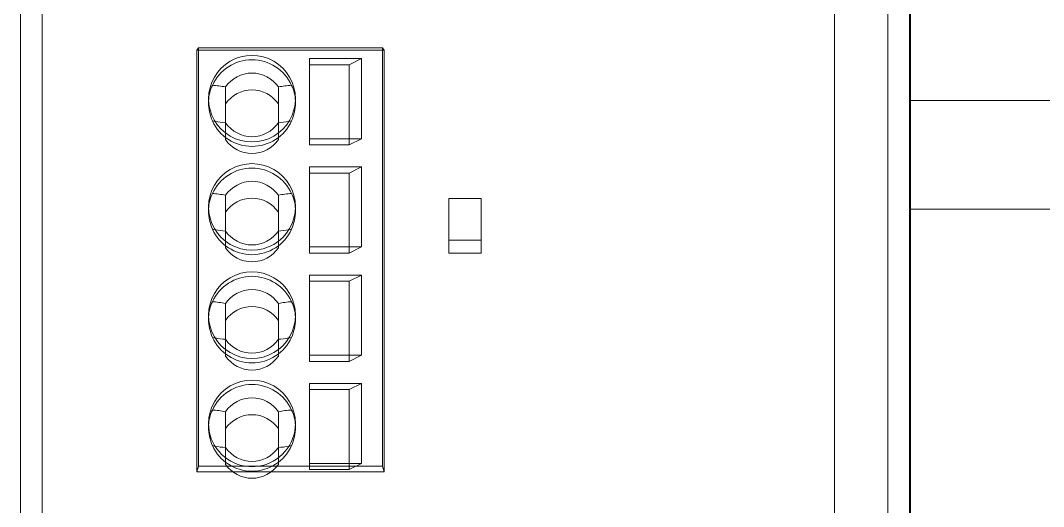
# Model space of a CAD drawing. Header units: millimetres. Extents: x 4137 to 6698, y 1400 to 3585.
# Drawn here: x 4551.78 to 4598.85, y 2594.59 to 2616.96 of the extents above; entities that cross this region are included whole.
import ezdxf

# ---------------------------------------------------------------- set-up
doc = ezdxf.new("R2010")
doc.units = ezdxf.units.MM
doc.layers.add('000-SI-Oprema', color=30, linetype='Continuous', lineweight=0)
doc.layers.add('002-PI-Kabelska kanalica', color=150, linetype='Continuous')

msp = doc.modelspace()

# ---------------------------------------------------------------- linework, layer by layer
at = {"layer": '000-SI-Oprema', "color": 0, "linetype": 'ByBlock', "lineweight": 0}
for p, q in [((4551.776, 2660.546), (4551.776, 2547.605)), ((4589.226, 2660.546), (4589.226, 2547.605)), ((4592.676, 2660.546), (4592.676, 2547.604)), ((4592.68, 2530.745), (4592.68, 2660.745)), ((4592.68, 2549.295), (4592.68, 2660.745)), ((4592.728, 2530.646), (4592.728, 2660.646)), ((4592.728, 2549.195), (4592.728, 2660.646)), ((4591.676, 2548.761), (4591.676, 2660.071)), ((4552.776, 2660.044), (4552.776, 2548.761)), ((4559.888, 2615.591), (4559.964, 2615.701)), ((4559.888, 2615.591), (4559.89, 2596.192)), ((4559.964, 2615.591), (4559.888, 2615.591)), ((4559.964, 2596.449), (4559.964, 2615.701)), ((4559.964, 2615.701), (4568.437, 2615.701)), ((4568.437, 2615.591), (4559.964, 2615.591)), ((4568.437, 2615.701), (4568.437, 2596.449)), ((4568.513, 2615.591), (4568.437, 2615.701)), ((4568.513, 2615.591), (4568.437, 2615.591)), ((4568.512, 2596.192), (4568.513, 2615.591)), ((4565.078, 2615.205), (4565.078, 2611.519)), ((4567.468, 2615.205), (4565.078, 2615.205)), ((4566.892, 2614.92), (4565.078, 2614.92)), ((4567.468, 2615.205), (4566.892, 2614.92)), ((4566.892, 2614.92), (4566.892, 2611.519)), ((4567.468, 2615.205), (4567.468, 2611.519)), ((4561.213, 2612.254), (4561.213, 2613.901)), ((4563.642, 2613.901), (4563.642, 2612.254)), ((4560.428, 2613.181), (4560.428, 2613.362)), ((4564.428, 2613.181), (4564.428, 2613.362)), ((4561.213, 2612.254), (4561.213, 2611.477)), ((4563.642, 2612.254), (4563.642, 2611.477)), ((4565.078, 2611.234), (4565.078, 2611.519)), ((4567.468, 2611.519), (4565.078, 2611.519)), ((4566.892, 2611.234), (4565.078, 2611.234)), ((4566.892, 2611.234), (4567.468, 2611.519)), ((4566.892, 2611.519), (4566.892, 2611.234)), ((4592.68, 2611.345), (4592.68, 2611.345)), ((4592.728, 2611.246), (4592.728, 2611.246)), ((4567.468, 2610.224), (4565.078, 2610.224)), ((4565.078, 2610.224), (4565.078, 2606.538)), ((4567.468, 2610.224), (4566.892, 2609.939)), ((4567.468, 2610.224), (4567.468, 2606.538)), ((4566.892, 2609.939), (4565.078, 2609.939)), ((4566.892, 2609.939), (4566.892, 2606.538)), ((4592.68, 2609.345), (4592.68, 2609.345)), ((4592.728, 2609.246), (4592.728, 2609.246)), ((4561.213, 2607.273), (4561.213, 2608.92)), ((4563.642, 2608.92), (4563.642, 2607.273)), ((4571.478, 2608.776), (4572.978, 2608.776)), ((4571.478, 2608.776), (4571.478, 2606.246)), ((4572.978, 2608.776), (4572.978, 2606.246)), ((4560.428, 2608.2), (4560.428, 2608.381)), ((4564.428, 2608.2), (4564.428, 2608.381)), ((4561.213, 2607.273), (4561.213, 2606.496)), ((4563.642, 2607.273), (4563.642, 2606.496)), ((4565.078, 2606.253), (4565.078, 2606.538)), ((4567.468, 2606.538), (4565.078, 2606.538)), ((4566.892, 2606.538), (4566.892, 2606.253)), ((4566.892, 2606.253), (4567.468, 2606.538)), ((4571.478, 2606.846), (4572.978, 2606.846)), ((4566.892, 2606.253), (4565.078, 2606.253)), ((4572.978, 2606.246), (4571.478, 2606.246)), ((4571.478, 2606.246), (4571.478, 2606.246)), ((4572.978, 2606.246), (4572.978, 2606.246)), ((4565.078, 2605.243), (4565.078, 2601.557)), ((4567.468, 2605.243), (4565.078, 2605.243)), ((4567.468, 2605.243), (4566.892, 2604.958)), ((4567.468, 2605.243), (4567.468, 2601.557)), ((4566.892, 2604.958), (4565.078, 2604.958)), ((4566.892, 2604.958), (4566.892, 2601.557)), ((4561.213, 2602.292), (4561.213, 2603.939)), ((4563.642, 2603.939), (4563.642, 2602.292)), ((4560.428, 2603.219), (4560.428, 2603.4)), ((4564.428, 2603.219), (4564.428, 2603.4)), ((4561.213, 2602.292), (4561.213, 2601.515)), ((4563.642, 2602.292), (4563.642, 2601.515)), ((4565.078, 2601.272), (4565.078, 2601.557)), ((4567.468, 2601.557), (4565.078, 2601.557)), ((4566.892, 2601.272), (4565.078, 2601.272)), ((4566.892, 2601.557), (4566.892, 2601.272)), ((4566.892, 2601.272), (4567.468, 2601.557)), ((4565.078, 2600.262), (4565.078, 2596.576)), ((4567.468, 2600.262), (4565.078, 2600.262)), ((4566.892, 2599.977), (4565.078, 2599.977)), ((4567.468, 2600.262), (4566.892, 2599.977)), ((4566.892, 2599.977), (4566.892, 2596.576)), ((4567.468, 2600.262), (4567.468, 2596.576)), ((4561.213, 2597.311), (4561.213, 2598.958)), ((4563.642, 2598.958), (4563.642, 2597.311)), ((4560.428, 2598.238), (4560.428, 2598.419)), ((4564.428, 2598.238), (4564.428, 2598.419)), ((4561.213, 2597.311), (4561.213, 2596.534)), ((4563.642, 2597.311), (4563.642, 2596.534)), ((4567.468, 2596.576), (4565.078, 2596.576)), ((4565.078, 2596.291), (4565.078, 2596.576)), ((4566.892, 2596.576), (4566.892, 2596.291)), ((4566.892, 2596.291), (4567.468, 2596.576)), ((4559.964, 2596.449), (4559.89, 2596.192)), ((4559.89, 2596.192), (4568.512, 2596.192)), ((4568.437, 2596.449), (4559.964, 2596.449)), ((4566.892, 2596.291), (4565.078, 2596.291)), ((4568.437, 2596.449), (4568.512, 2596.192))]:
    msp.add_line(p, q, dxfattribs=at)
for centre, major_axis, ratio, start_param, end_param in [((4562.428, 2613.362), (2, 0), 0.996195, 0, 3.141593), ((4562.428, 2613.157), (2, 0), 0.996195, 0.424146, 2.717447), ((4562.428, 2613.077), (1.469, 0), 0.996195, 0.597532, 2.54406), ((4562.428, 2612.917), (1.48, -1.535), 0.876352, -2.827734, -2.449127), ((4560.928, 2613.115), (1.712, -0.293), 0.475251, 1.485258, 1.841308), ((4563.927, 2613.115), (1.712, 0.293), 0.475251, 1.300284, 1.656335), ((4562.428, 2612.917), (1.48, 1.535), 0.876352, -0.692465, -0.313858), ((4562.428, 2612.3), (1.469, 0), 0.996195, 0.597532, 2.54406), ((4562.428, 2613.362), (2, 0), 0.996195, -3.141593, 0), ((4562.428, 2612.917), (1.48, -1.535), 0.876352, -2.449127, -2.403588), ((4562.428, 2612.917), (1.48, -1.535), 0.876352, -2.403588, -1.979442), ((4562.428, 2612.917), (1.48, 1.535), 0.876352, -1.162151, -0.738005), ((4562.428, 2612.917), (1.48, 1.535), 0.876352, -0.738005, -0.692465), ((4560.928, 2613.115), (1.712, -0.293), 0.475251, -1.678796, -1.606353), ((4562.428, 2613.157), (2, 0), 0.996195, -2.717447, -0.424146), ((4560.928, 2613.115), (1.712, -0.293), 0.475251, -1.606353, -1.322746), ((4562.428, 2613.077), (1.469, 0), 0.996195, -2.54406, -0.597532), ((4563.927, 2613.115), (1.712, 0.293), 0.475251, -1.818847, -1.53524), ((4563.927, 2613.115), (1.712, 0.293), 0.475251, -1.53524, -1.462797), ((4562.428, 2612.3), (1.469, 0), 0.996195, -2.54406, -0.597532), ((4562.428, 2608.381), (2, 0), 0.996195, 0, 3.141593), ((4562.428, 2608.176), (2, 0), 0.996195, 0.424146, 2.717447), ((4562.428, 2608.096), (1.469, 0), 0.996195, 0.597532, 2.54406), ((4562.428, 2607.936), (1.48, -1.535), 0.876352, -2.827734, -2.449127), ((4560.928, 2608.134), (1.712, -0.293), 0.475251, 1.485258, 1.841308), ((4562.428, 2607.319), (1.469, 0), 0.996195, 0.597532, 2.54406), ((4563.927, 2608.134), (1.712, 0.293), 0.475251, 1.300284, 1.656335), ((4562.428, 2607.936), (1.48, 1.535), 0.876352, -0.692465, -0.313858), ((4562.428, 2608.381), (2, 0), 0.996195, -3.141593, 0), ((4562.428, 2607.936), (1.48, -1.535), 0.876352, -2.449127, -2.403588), ((4562.428, 2607.936), (1.48, 1.535), 0.876352, -0.738005, -0.692465), ((4562.428, 2607.936), (1.48, -1.535), 0.876352, -2.403588, -1.979442), ((4562.428, 2607.936), (1.48, 1.535), 0.876352, -1.162151, -0.738005), ((4560.928, 2608.134), (1.712, -0.293), 0.475251, -1.678796, -1.606353), ((4562.428, 2608.176), (2, 0), 0.996195, -2.717447, -0.424146), ((4560.928, 2608.134), (1.712, -0.293), 0.475251, -1.606353, -1.322746), ((4563.927, 2608.134), (1.712, 0.293), 0.475251, -1.818847, -1.53524), ((4563.927, 2608.134), (1.712, 0.293), 0.475251, -1.53524, -1.462797), ((4562.428, 2608.096), (1.469, 0), 0.996195, -2.54406, -0.597532), ((4562.428, 2607.319), (1.469, 0), 0.996195, -2.54406, -0.597532), ((4562.428, 2603.4), (2, 0), 0.996195, 0, 3.141593), ((4562.428, 2603.195), (2, 0), 0.996195, 0.424146, 2.717447), ((4562.428, 2603.115), (1.469, 0), 0.996195, 0.597532, 2.54406), ((4562.428, 2602.955), (1.48, -1.535), 0.876352, -2.827734, -2.449127), ((4560.928, 2603.153), (1.712, -0.293), 0.475251, 1.485258, 1.841308), ((4562.428, 2602.338), (1.469, 0), 0.996195, 0.597532, 2.54406), ((4563.927, 2603.153), (1.712, 0.293), 0.475251, 1.300284, 1.656335), ((4562.428, 2602.955), (1.48, 1.535), 0.876352, -0.692465, -0.313858), ((4562.428, 2603.4), (2, 0), 0.996195, -3.141593, 0), ((4562.428, 2602.955), (1.48, -1.535), 0.876352, -2.449127, -2.403588), ((4562.428, 2602.955), (1.48, -1.535), 0.876352, -2.403588, -1.979442), ((4562.428, 2602.955), (1.48, 1.535), 0.876352, -1.162151, -0.738005), ((4562.428, 2602.955), (1.48, 1.535), 0.876352, -0.738005, -0.692465), ((4560.928, 2603.153), (1.712, -0.293), 0.475251, -1.678796, -1.606353), ((4562.428, 2603.195), (2, 0), 0.996195, -2.717447, -0.424146), ((4560.928, 2603.153), (1.712, -0.293), 0.475251, -1.606353, -1.322746), ((4562.428, 2603.115), (1.469, 0), 0.996195, -2.54406, -0.597532), ((4563.927, 2603.153), (1.712, 0.293), 0.475251, -1.818847, -1.53524), ((4563.927, 2603.153), (1.712, 0.293), 0.475251, -1.53524, -1.462797), ((4562.428, 2602.338), (1.469, 0), 0.996195, -2.54406, -0.597532), ((4562.428, 2598.419), (2, 0), 0.996195, 0, 3.141593), ((4562.428, 2598.215), (2, 0), 0.996195, 0.424146, 2.717447), ((4562.428, 2598.134), (1.469, 0), 0.996195, 0.597532, 2.54406), ((4562.428, 2597.974), (1.48, -1.535), 0.876352, -2.827734, -2.449127), ((4560.928, 2598.172), (1.712, -0.293), 0.475251, 1.485258, 1.841308), ((4563.927, 2598.172), (1.712, 0.293), 0.475251, 1.300284, 1.656335), ((4562.428, 2597.974), (1.48, 1.535), 0.876352, -0.692465, -0.313858), ((4562.428, 2598.419), (2, 0), 0.996195, -3.141593, -1.71932), ((4562.428, 2597.357), (1.469, 0), 0.996195, 0.597532, 2.54406), ((4562.428, 2598.419), (2, 0), 0.996195, -1.422273, 0), ((4562.428, 2597.974), (1.48, -1.535), 0.876352, -2.449127, -2.403588), ((4562.428, 2597.974), (1.48, -1.535), 0.876352, -2.403588, -1.979442), ((4562.428, 2597.974), (1.48, 1.535), 0.876352, -1.162151, -0.738005), ((4562.428, 2597.974), (1.48, 1.535), 0.876352, -0.738005, -0.692465), ((4560.928, 2598.172), (1.712, -0.293), 0.475251, -1.678796, -1.606353), ((4562.428, 2598.215), (2, 0), 0.996195, -2.717447, -0.424146), ((4560.928, 2598.172), (1.712, -0.293), 0.475251, -1.606353, -1.322746), ((4562.428, 2598.134), (1.469, 0), 0.996195, -2.54406, -0.597532), ((4563.927, 2598.172), (1.712, 0.293), 0.475251, -1.818847, -1.53524), ((4563.927, 2598.172), (1.712, 0.293), 0.475251, -1.53524, -1.462797), ((4562.428, 2597.357), (1.469, 0), 0.996195, -2.54406, -0.597532), ((4562.428, 2598.419), (2, 0), 0.996195, -1.71932, -1.422273)]:
    msp.add_ellipse(centre, major_axis=major_axis, ratio=ratio, start_param=start_param, end_param=end_param, dxfattribs=at)
at = {"layer": '002-PI-Kabelska kanalica', "color": 0, "linetype": 'ByBlock', "lineweight": 0, "ltscale": 0.25}
for p, q in [((4592.728, 2613.278), (4635.609, 2613.278)), ((4592.728, 2608.278), (4635.609, 2608.278))]:
    msp.add_line(p, q, dxfattribs=at)

doc.saveas('drawing.dxf')
